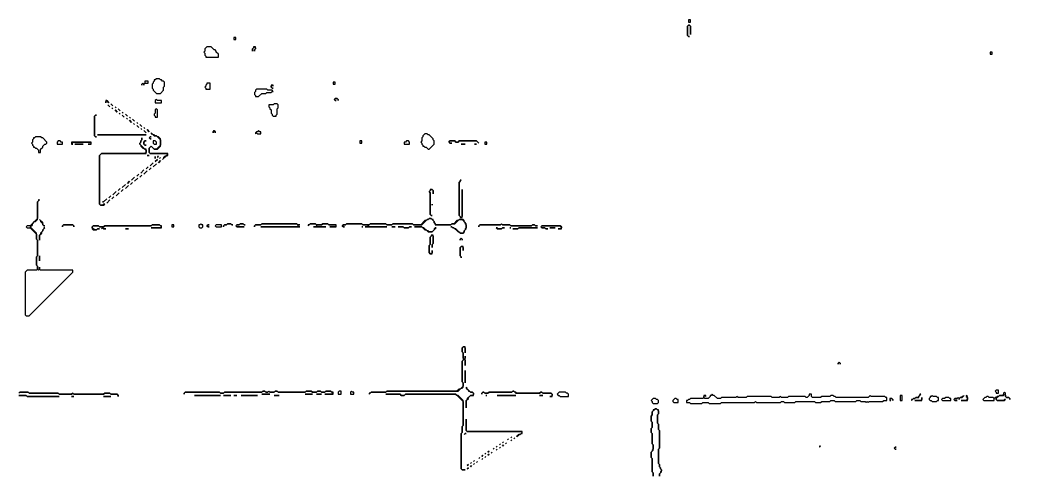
# Model space of a CAD drawing. Header units: metres. Extents: x 17 to 2112, y 1 to 1887.
# Drawn here: x 1145 to 2112, y 1 to 442 of the extents above; entities that cross this region are included whole.
import ezdxf

# ---------------------------------------------------------------- set-up
doc = ezdxf.new("R2010")
doc.units = ezdxf.units.M

msp = doc.modelspace()

# ---------------------------------------------------------------- linework, layer by layer
for points in [[(1792, 437), (1791, 436), (1791, 427), (1792, 426), (1793, 426), (1792, 426), (1791, 427), (1791, 436), (1792, 437), (1793, 437), (1794, 436), (1794, 428), (1794, 436), (1793, 437)], [(1792, 442), (1792, 440), (1794, 440), (1794, 442)], [(1326, 416), (1324, 414), (1324, 412), (1323, 411), (1324, 410), (1324, 408), (1325, 407), (1325, 406), (1337, 406), (1337, 409), (1335, 411), (1335, 412), (1334, 413), (1333, 413), (1330, 416)], [(1352, 425), (1352, 423), (1354, 423), (1354, 425)], [(1371, 416), (1371, 415), (1370, 414), (1370, 412), (1370, 414), (1372, 416), (1373, 415), (1373, 414), (1372, 413), (1372, 412), (1372, 413), (1373, 414), (1373, 416)], [(2084, 411), (2084, 409), (2086, 409), (2086, 411)], [(1647, 390)], [(1647, 388)], [(1266, 383), (1266, 381), (1265, 380), (1264, 381), (1263, 380), (1263, 379), (1263, 380), (1264, 381), (1265, 380), (1265, 379), (1265, 380), (1266, 381), (1269, 381), (1269, 383)], [(1277, 385), (1276, 384), (1275, 384), (1275, 383), (1274, 382), (1274, 381), (1273, 380), (1273, 376), (1274, 375), (1274, 374), (1277, 371), (1281, 371), (1284, 374), (1284, 377), (1285, 378), (1285, 382), (1284, 383), (1283, 383), (1282, 384), (1281, 384), (1280, 385)], [(1326, 381), (1326, 380), (1325, 379), (1325, 378), (1324, 377), (1325, 376), (1325, 375), (1329, 375), (1329, 381)], [(1388, 379), (1388, 377), (1389, 376), (1390, 376), (1389, 376), (1388, 377), (1388, 378), (1389, 379), (1390, 378), (1390, 379)], [(1448, 382), (1448, 380), (1450, 380), (1450, 382)], [(1374, 375), (1373, 374), (1373, 373), (1372, 372), (1372, 370), (1373, 369), (1373, 368), (1376, 368), (1379, 371), (1383, 371), (1384, 372), (1388, 372), (1389, 373), (1390, 373), (1389, 374), (1385, 374), (1384, 375)], [(1228, 364), (1228, 362), (1228, 363), (1229, 364), (1231, 362), (1229, 364)], [(1230, 360), (1232, 358)], [(1233, 361), (1235, 359)], [(1237, 358), (1238, 357)], [(1277, 365), (1276, 364), (1276, 362), (1282, 362), (1282, 364), (1278, 364)], [(1391, 361), (1390, 360), (1386, 360), (1386, 358), (1387, 357), (1387, 356), (1388, 355), (1388, 352), (1389, 351), (1389, 350), (1390, 349), (1393, 349), (1393, 350), (1394, 351), (1394, 356), (1395, 357), (1395, 360), (1394, 361)], [(1450, 366), (1449, 365), (1450, 364), (1451, 364), (1450, 364), (1449, 365), (1450, 366), (1452, 366), (1453, 365), (1453, 364), (1453, 365), (1452, 366)], [(1218, 350), (1217, 349), (1217, 330), (1218, 329), (1219, 329), (1218, 329), (1217, 330), (1217, 349), (1218, 350), (1219, 350)], [(1234, 357), (1235, 356)], [(1237, 355), (1239, 353)], [(1240, 356), (1242, 354)], [(1241, 352), (1242, 351)], [(1244, 353), (1245, 352)], [(1244, 350), (1246, 348)], [(1247, 351), (1249, 349)], [(1277, 356), (1276, 355), (1276, 352), (1275, 351), (1275, 350), (1276, 349), (1276, 348), (1278, 348), (1278, 355)], [(1248, 347), (1249, 346)], [(1251, 348), (1252, 347)], [(1251, 345), (1253, 343)], [(1254, 346), (1256, 344)], [(1255, 342), (1256, 341)], [(1258, 343), (1259, 342)], [(1258, 340), (1260, 338)], [(1261, 341), (1263, 339)], [(1160, 329), (1159, 328), (1158, 328), (1158, 327), (1157, 326), (1157, 324), (1156, 323), (1157, 322), (1157, 321), (1158, 320), (1158, 319), (1159, 319), (1160, 318), (1161, 318), (1163, 316), (1163, 314), (1165, 314), (1165, 317), (1167, 319), (1167, 320), (1169, 322), (1170, 322), (1171, 323), (1171, 324), (1167, 328), (1166, 328), (1165, 329)], [(1220, 331), (1267, 331)], [(1262, 337), (1263, 336)], [(1265, 338), (1266, 337)], [(1265, 335), (1267, 333)], [(1268, 336), (1270, 334)], [(1269, 332)], [(1272, 333), (1272, 332), (1273, 332), (1275, 330), (1277, 330), (1281, 326), (1281, 321), (1277, 317), (1275, 317), (1272, 320), (1270, 318), (1270, 314), (1271, 313), (1287, 313), (1288, 312), (1286, 310), (1285, 310), (1284, 309), (1284, 308), (1283, 307), (1287, 311), (1288, 311), (1288, 313), (1271, 313), (1270, 314), (1270, 318), (1272, 320), (1275, 317), (1278, 317), (1281, 320), (1281, 327), (1279, 329), (1278, 329), (1277, 330), (1276, 330), (1275, 331), (1274, 331)], [(1271, 329), (1270, 328), (1271, 327), (1272, 327), (1271, 327), (1270, 328), (1271, 329), (1272, 329)], [(1333, 335), (1332, 334), (1332, 333), (1332, 334), (1333, 335), (1334, 334), (1334, 333), (1334, 334)], [(1376, 335), (1375, 334), (1374, 334), (1373, 333), (1373, 332), (1374, 333), (1375, 332), (1378, 332), (1378, 334), (1377, 334)], [(1537, 332), (1535, 330), (1535, 329), (1534, 328), (1534, 325), (1533, 324), (1534, 323), (1534, 322), (1535, 321), (1535, 320), (1536, 320), (1537, 319), (1538, 319), (1540, 317), (1541, 317), (1546, 322), (1546, 325), (1545, 326), (1545, 327), (1541, 331), (1540, 331), (1539, 332)], [(1182, 325), (1181, 324), (1181, 322), (1186, 322), (1186, 324), (1185, 324), (1184, 325)], [(1195, 324), (1195, 322), (1196, 322), (1195, 323), (1196, 324), (1213, 324), (1214, 323), (1213, 322), (1211, 322), (1214, 322), (1214, 324)], [(1198, 322), (1206, 322)], [(1263, 328), (1263, 326), (1262, 325), (1262, 324), (1261, 323), (1261, 322), (1262, 321), (1262, 320), (1264, 318), (1265, 318), (1267, 316), (1267, 314), (1266, 313), (1224, 313), (1222, 311), (1222, 264), (1223, 263), (1226, 263), (1227, 264), (1226, 264), (1225, 263), (1223, 263), (1222, 264), (1222, 311), (1224, 313), (1267, 313), (1267, 317), (1266, 317), (1261, 322), (1261, 323), (1262, 324), (1262, 325), (1263, 326)], [(1266, 325), (1265, 324), (1265, 322), (1266, 321), (1267, 321), (1266, 321), (1265, 322), (1265, 324), (1266, 325), (1267, 325)], [(1274, 325), (1274, 323), (1275, 322), (1277, 322), (1277, 324), (1276, 325)], [(1474, 325), (1474, 323), (1476, 323), (1476, 325)], [(1519, 325), (1518, 324), (1517, 324), (1517, 322), (1522, 322), (1522, 324), (1521, 325)], [(1561, 325), (1560, 324), (1561, 323), (1563, 323), (1561, 323), (1560, 324), (1561, 325), (1566, 325), (1567, 324), (1569, 324), (1570, 325), (1587, 325), (1589, 323), (1587, 325), (1570, 325), (1569, 324), (1567, 324), (1566, 325)], [(1568, 322)], [(1572, 322), (1576, 322)], [(1585, 322), (1587, 322)], [(1595, 324), (1595, 322), (1597, 322), (1597, 324)], [(1225, 310)], [(1268, 311), (1270, 311)], [(1276, 310), (1276, 308)], [(1278, 310), (1278, 309), (1279, 310)], [(1269, 300), (1267, 298)], [(1274, 304), (1271, 301)], [(1277, 303), (1274, 300)], [(1278, 307), (1276, 305)], [(1281, 306), (1279, 304)], [(1281, 309), (1280, 308)], [(1260, 293), (1258, 291)], [(1263, 292), (1261, 290)], [(1265, 297), (1262, 294)], [(1268, 296), (1265, 293)], [(1272, 299), (1270, 297)], [(1247, 283), (1244, 280)], [(1250, 282), (1247, 279)], [(1251, 286), (1249, 284)], [(1254, 285), (1252, 283)], [(1256, 290), (1253, 287)], [(1259, 289), (1256, 286)], [(1571, 287), (1571, 286), (1570, 285), (1570, 253), (1571, 252), (1571, 251), (1573, 251), (1573, 278), (1573, 252), (1572, 251), (1570, 253), (1570, 285), (1572, 287)], [(1233, 272), (1231, 270)], [(1236, 271), (1234, 269)], [(1238, 276), (1235, 273)], [(1241, 275), (1238, 272)], [(1242, 279), (1240, 277)], [(1245, 278), (1243, 276)], [(1542, 278), (1542, 277), (1541, 276), (1542, 275), (1542, 254), (1543, 253), (1544, 253), (1543, 253), (1542, 254), (1542, 275), (1541, 276), (1543, 278), (1544, 278), (1545, 277), (1545, 274), (1545, 277), (1544, 278)], [(1163, 268), (1163, 267), (1162, 266), (1162, 250), (1155, 243), (1152, 243), (1151, 242), (1152, 241), (1155, 241), (1161, 235), (1161, 230), (1162, 229), (1162, 214), (1161, 213), (1161, 205), (1162, 204), (1162, 201), (1161, 200), (1152, 200), (1150, 198), (1150, 157), (1151, 156), (1154, 156), (1196, 198), (1196, 200), (1165, 200), (1164, 201), (1164, 203), (1164, 201), (1163, 200), (1162, 201), (1162, 204), (1161, 205), (1161, 213), (1162, 214), (1162, 229), (1161, 230), (1161, 236), (1155, 242), (1157, 244), (1157, 245), (1159, 247), (1160, 247), (1162, 249), (1162, 266), (1164, 268)], [(1229, 269), (1226, 266), (1225, 266), (1226, 266)], [(1232, 268), (1229, 265)], [(1544, 264), (1544, 263)], [(1164, 249), (1165, 248), (1165, 247), (1167, 245), (1167, 244), (1168, 243), (1169, 243), (1168, 243), (1167, 244), (1167, 246)], [(1187, 244), (1186, 243), (1186, 242), (1186, 243), (1187, 244), (1196, 244), (1197, 243), (1197, 242), (1197, 243), (1196, 244)], [(1273, 244), (1272, 243), (1227, 243), (1226, 242), (1222, 242), (1221, 243), (1216, 243), (1215, 242), (1215, 240), (1216, 239), (1219, 239), (1220, 240), (1222, 240), (1220, 240), (1219, 239), (1217, 239), (1215, 241), (1215, 242), (1216, 243), (1221, 243), (1222, 242), (1224, 242), (1225, 241), (1224, 240), (1225, 241), (1226, 240), (1228, 240), (1226, 240), (1225, 241), (1227, 243), (1272, 243), (1273, 244), (1280, 244), (1282, 242), (1281, 241), (1272, 241), (1282, 241), (1282, 243), (1281, 243), (1280, 244)], [(1292, 244), (1292, 242), (1294, 242), (1294, 244)], [(1320, 245), (1319, 244), (1318, 244), (1318, 242), (1319, 241), (1321, 241), (1322, 242), (1322, 244), (1321, 244)], [(1327, 244), (1326, 243), (1327, 242), (1328, 242), (1327, 242), (1326, 243), (1327, 244), (1328, 244)], [(1335, 244), (1334, 243), (1335, 242), (1340, 242), (1340, 244)], [(1346, 245), (1345, 244), (1343, 244), (1342, 243), (1342, 242), (1342, 243), (1343, 244), (1345, 244), (1346, 245), (1349, 245), (1350, 244), (1351, 244), (1350, 244), (1349, 245)], [(1344, 242)], [(1358, 245), (1357, 244), (1355, 244), (1354, 243), (1355, 242), (1362, 242), (1355, 242), (1354, 243), (1355, 244), (1357, 244), (1358, 245), (1361, 245), (1362, 244), (1363, 244), (1362, 244), (1361, 245)], [(1379, 245), (1378, 244), (1373, 244), (1372, 243), (1372, 242), (1372, 243), (1373, 244), (1378, 244), (1379, 245), (1413, 245), (1414, 244), (1414, 243), (1413, 242), (1378, 242), (1416, 242), (1415, 242), (1414, 243), (1415, 244), (1416, 244), (1414, 244), (1413, 245)], [(1426, 245), (1425, 244), (1424, 244), (1424, 243), (1426, 245), (1431, 245), (1432, 244), (1432, 243), (1431, 242), (1429, 242), (1441, 242), (1433, 242), (1432, 243), (1433, 244), (1437, 244), (1438, 245), (1443, 245), (1444, 244), (1450, 244), (1451, 243), (1450, 242), (1445, 242), (1451, 242), (1451, 244), (1444, 244), (1443, 245), (1438, 245), (1437, 244), (1432, 244), (1431, 245)], [(1541, 250), (1540, 249), (1539, 249), (1538, 248), (1537, 248), (1533, 244), (1526, 244), (1525, 245), (1506, 245), (1505, 244), (1500, 244), (1499, 245), (1484, 245), (1483, 244), (1477, 244), (1476, 245), (1461, 245), (1460, 244), (1458, 244), (1457, 243), (1458, 242), (1459, 242), (1458, 242), (1457, 243), (1458, 244), (1460, 244), (1461, 245), (1476, 245), (1477, 244), (1481, 244), (1482, 243), (1481, 242), (1479, 242), (1500, 242), (1483, 242), (1482, 243), (1484, 245), (1499, 245), (1500, 244), (1505, 244), (1506, 245), (1525, 245), (1526, 244), (1534, 244), (1539, 249), (1540, 249), (1541, 250), (1543, 250), (1546, 247), (1546, 246), (1547, 245), (1547, 244), (1562, 244), (1563, 245), (1566, 245), (1570, 249), (1573, 249), (1576, 246), (1576, 245), (1577, 244), (1577, 241), (1576, 240), (1576, 239), (1575, 238), (1575, 237), (1574, 236), (1571, 236), (1567, 240), (1566, 240), (1565, 241), (1564, 241), (1563, 242), (1562, 242), (1563, 242), (1564, 241), (1565, 241), (1569, 237), (1570, 237), (1571, 236), (1574, 236), (1575, 237), (1575, 238), (1577, 240), (1577, 245), (1575, 247), (1575, 248), (1574, 249), (1570, 249), (1569, 248), (1568, 248), (1565, 245), (1563, 245), (1562, 244), (1548, 244), (1546, 246), (1546, 247), (1545, 248), (1545, 249), (1544, 249), (1543, 250)], [(1476, 242), (1477, 242)], [(1505, 242), (1508, 242)], [(1511, 242), (1516, 242), (1517, 241), (1521, 241), (1522, 242), (1524, 242), (1522, 242), (1521, 241), (1517, 241), (1516, 242)], [(1527, 242), (1534, 242), (1537, 239), (1538, 239), (1540, 237), (1544, 237), (1548, 241), (1547, 241), (1546, 240), (1546, 239), (1544, 237), (1541, 237), (1540, 238), (1539, 238), (1536, 241), (1535, 241), (1534, 242)], [(1611, 245), (1610, 244), (1590, 244), (1589, 243), (1589, 242), (1589, 243), (1590, 244), (1610, 244), (1611, 245), (1612, 244), (1619, 244), (1620, 243), (1640, 243), (1641, 244), (1643, 244), (1644, 243), (1646, 243), (1644, 243), (1643, 244), (1641, 244), (1640, 243), (1620, 243), (1619, 244), (1612, 244)], [(1650, 243), (1649, 242), (1650, 241), (1653, 241), (1654, 240), (1656, 240), (1654, 240), (1653, 241), (1650, 241), (1649, 242), (1650, 243), (1668, 243), (1669, 242), (1669, 241), (1668, 240), (1666, 240), (1669, 240), (1669, 242), (1668, 243)], [(1168, 241), (1168, 240), (1167, 239), (1167, 238), (1165, 236), (1165, 235), (1164, 234), (1164, 229), (1164, 234), (1166, 236), (1166, 237), (1167, 238), (1167, 239), (1169, 241)], [(1247, 240), (1250, 240)], [(1543, 234), (1543, 233), (1542, 232), (1542, 225), (1541, 224), (1541, 217), (1542, 216), (1544, 216), (1544, 219), (1544, 217), (1543, 216), (1542, 216), (1541, 217), (1541, 224), (1542, 225), (1542, 232), (1544, 234), (1545, 233), (1545, 226), (1544, 225), (1544, 222), (1544, 225), (1545, 226), (1545, 234)], [(1606, 241), (1607, 240), (1611, 240), (1612, 241), (1614, 241), (1612, 241), (1611, 240), (1608, 240), (1607, 241)], [(1619, 241), (1620, 241)], [(1628, 241), (1627, 240), (1622, 240), (1627, 240), (1628, 241), (1646, 241)], [(1658, 241), (1663, 241)], [(1572, 231), (1571, 230), (1571, 229), (1571, 230), (1572, 231), (1573, 230), (1573, 229), (1573, 230)], [(1572, 223), (1571, 222), (1571, 214), (1572, 213), (1572, 212), (1572, 213), (1571, 214), (1571, 222), (1572, 223), (1573, 223), (1574, 222), (1574, 219), (1574, 223)], [(1164, 214), (1164, 209)], [(1574, 126), (1573, 125), (1573, 121), (1574, 120), (1574, 113), (1573, 112), (1573, 92), (1574, 91), (1574, 88), (1571, 85), (1570, 85), (1568, 83), (1500, 83), (1499, 82), (1485, 82), (1484, 81), (1483, 81), (1483, 80), (1485, 82), (1499, 82), (1500, 83), (1569, 83), (1572, 86), (1573, 86), (1574, 87), (1574, 91), (1573, 92), (1573, 112), (1575, 114), (1576, 113), (1576, 108), (1576, 117), (1576, 115), (1575, 114), (1574, 115), (1574, 120), (1573, 121), (1573, 125), (1574, 126), (1575, 126), (1576, 125), (1576, 120), (1576, 126)], [(1938, 111), (1937, 110), (1937, 109), (1937, 110), (1938, 111), (1939, 110), (1939, 109), (1939, 110)], [(1576, 103), (1576, 91)], [(1144, 79), (1151, 79), (1152, 78), (1183, 78), (1152, 78), (1151, 79)], [(1195, 78), (1197, 78)], [(1200, 78)], [(1226, 78), (1233, 78)], [(1380, 83), (1379, 82), (1343, 82), (1342, 81), (1339, 81), (1338, 82), (1305, 82), (1304, 81), (1304, 80), (1304, 81), (1305, 82), (1338, 82), (1339, 81), (1342, 81), (1343, 82), (1379, 82), (1380, 83), (1382, 83), (1383, 82), (1385, 82), (1386, 83), (1387, 82), (1391, 82), (1392, 83), (1394, 83), (1395, 82), (1421, 82), (1422, 83), (1427, 83), (1428, 82), (1432, 82), (1433, 83), (1436, 83), (1437, 82), (1440, 82), (1441, 83), (1446, 83), (1448, 81), (1447, 80), (1440, 80), (1448, 80), (1448, 82), (1447, 82), (1446, 83), (1441, 83), (1440, 82), (1437, 82), (1436, 83), (1433, 83), (1432, 82), (1428, 82), (1427, 83), (1422, 83), (1421, 82), (1395, 82), (1394, 83), (1392, 83), (1391, 82), (1387, 82), (1386, 83), (1385, 82), (1383, 82), (1382, 83)], [(1314, 79), (1339, 79)], [(1342, 79), (1349, 79)], [(1352, 79), (1355, 79)], [(1359, 79), (1375, 79)], [(1379, 80), (1387, 80)], [(1391, 79), (1396, 79)], [(1421, 80), (1428, 80)], [(1432, 80), (1437, 80)], [(1454, 83), (1453, 82), (1453, 80), (1456, 80), (1456, 83)], [(1466, 83), (1465, 82), (1465, 80), (1468, 80), (1468, 82), (1467, 82)], [(1499, 80), (1513, 80), (1514, 79), (1517, 79), (1518, 80), (1567, 80), (1574, 73), (1574, 50), (1573, 49), (1573, 43), (1572, 42), (1572, 8), (1573, 7), (1576, 7), (1573, 7), (1572, 8), (1572, 42), (1573, 43), (1573, 49), (1574, 50), (1574, 74), (1569, 79), (1568, 79), (1567, 80), (1518, 80), (1517, 79), (1514, 79), (1513, 80)], [(1577, 87), (1577, 86), (1579, 84), (1579, 83), (1580, 83), (1581, 82), (1583, 82), (1584, 81), (1584, 80), (1583, 79), (1581, 79), (1578, 76), (1578, 75), (1577, 74), (1577, 67), (1577, 74), (1579, 76), (1579, 77), (1581, 79), (1584, 79), (1584, 81), (1583, 82), (1581, 82), (1578, 85), (1578, 86)], [(1622, 83), (1621, 82), (1599, 82), (1598, 81), (1595, 81), (1594, 82), (1593, 82), (1592, 81), (1592, 80), (1592, 81), (1593, 82), (1594, 82), (1595, 81), (1598, 81), (1599, 82), (1621, 82), (1622, 83), (1623, 83), (1625, 81), (1648, 81), (1649, 82), (1650, 82), (1651, 81), (1659, 81), (1660, 80), (1660, 79), (1659, 78), (1658, 78), (1660, 78), (1660, 80), (1659, 81), (1651, 81), (1650, 82), (1649, 82), (1648, 81), (1626, 81), (1625, 82), (1624, 82), (1623, 83)], [(1596, 79), (1597, 79)], [(1607, 79), (1625, 79)], [(1648, 79), (1651, 79)], [(1667, 82), (1665, 80), (1666, 79), (1667, 79), (1668, 78), (1676, 78), (1676, 80), (1675, 81), (1674, 81), (1673, 82)], [(1815, 80), (1814, 79), (1813, 79), (1813, 78), (1811, 76), (1808, 76), (1807, 77), (1807, 78), (1808, 79), (1809, 78), (1809, 79), (1807, 79), (1807, 77), (1806, 76), (1794, 76), (1793, 75), (1792, 75), (1791, 74), (1790, 74), (1790, 72), (1793, 72), (1794, 71), (1805, 71), (1806, 72), (1811, 72), (1812, 71), (1823, 71), (1824, 72), (1856, 72), (1857, 73), (1858, 72), (1881, 72), (1882, 73), (1884, 73), (1885, 72), (1895, 72), (1896, 73), (1914, 73), (1915, 72), (1920, 72), (1921, 73), (1929, 73), (1930, 74), (1933, 74), (1934, 73), (1954, 73), (1955, 74), (1958, 74), (1959, 73), (1963, 73), (1964, 72), (1965, 73), (1966, 72), (1967, 73), (1980, 73), (1981, 74), (1984, 74), (1984, 77), (1983, 77), (1982, 78), (1969, 78), (1968, 79), (1966, 77), (1935, 77), (1934, 78), (1933, 78), (1932, 79), (1930, 79), (1929, 78), (1921, 78), (1920, 77), (1912, 77), (1911, 78), (1911, 80), (1909, 80), (1909, 79), (1907, 77), (1906, 77), (1905, 78), (1889, 78), (1888, 77), (1882, 77), (1881, 78), (1880, 77), (1873, 77), (1872, 78), (1849, 78), (1848, 77), (1840, 77), (1839, 78), (1838, 77), (1824, 77), (1823, 76), (1820, 76), (1817, 79), (1816, 79)], [(1997, 79), (1997, 74), (1999, 74), (1999, 79)], [(2016, 80), (2016, 79), (2014, 77), (2012, 77), (2011, 76), (2010, 76), (2009, 75), (2008, 75), (2008, 74), (2010, 76), (2011, 76), (2012, 77), (2015, 77), (2015, 78), (2017, 80)], [(2028, 79), (2027, 78), (2026, 78), (2026, 77), (2025, 76), (2025, 75), (2026, 74), (2027, 74), (2028, 73), (2032, 73), (2033, 74), (2034, 74), (2034, 77), (2033, 77), (2032, 78), (2029, 78)], [(2059, 79), (2058, 78), (2057, 78), (2056, 77), (2055, 77), (2054, 76), (2053, 77), (2052, 76), (2050, 76), (2049, 75), (2050, 74), (2052, 74), (2050, 74), (2049, 75), (2050, 76), (2052, 76), (2053, 77), (2054, 76), (2054, 75), (2054, 76), (2055, 77), (2057, 77)], [(2061, 79), (2061, 78), (2062, 77), (2062, 75), (2061, 74), (2056, 74), (2062, 74), (2062, 78)], [(2098, 82), (2097, 81), (2097, 80), (2096, 79), (2093, 79), (2092, 78), (2091, 78), (2090, 77), (2089, 77), (2088, 76), (2087, 77), (2083, 77), (2082, 78), (2081, 78), (2080, 77), (2079, 77), (2077, 75), (2078, 74), (2088, 74), (2088, 76), (2089, 77), (2090, 76), (2090, 75), (2091, 74), (2098, 74), (2099, 75), (2098, 75), (2097, 74), (2091, 74), (2090, 75), (2090, 76), (2093, 79), (2097, 79), (2098, 80), (2099, 79), (2099, 78), (2100, 77), (2102, 77), (2103, 76), (2103, 75), (2103, 76), (2102, 77), (2100, 77), (2099, 78), (2099, 81)], [(2090, 84), (2089, 83), (2090, 82), (2090, 81), (2092, 81), (2092, 84)], [(1758, 76), (1756, 74), (1757, 73), (1757, 72), (1758, 71), (1762, 71), (1763, 72), (1763, 74), (1762, 75), (1761, 75), (1760, 76)], [(1779, 76), (1777, 74), (1777, 73), (1778, 72), (1782, 72), (1782, 75), (1781, 75), (1780, 76)], [(1987, 76), (1987, 74), (1988, 74), (1987, 75), (1988, 76), (1989, 76), (1990, 75), (1990, 74), (1990, 75), (1989, 76)], [(2018, 77), (2018, 75), (2017, 74), (2011, 74), (2018, 74)], [(2041, 77), (2040, 76), (2038, 76), (2037, 75), (2038, 74), (2046, 74), (2046, 76), (2045, 76), (2044, 77)], [(2101, 75)], [(2112, 77)], [(2112, 74)], [(1760, 66), (1759, 65), (1758, 65), (1758, 64), (1757, 63), (1757, 60), (1756, 59), (1756, 54), (1757, 53), (1757, 48), (1756, 47), (1756, 43), (1757, 42), (1757, 32), (1758, 31), (1758, 27), (1757, 26), (1757, 25), (1756, 24), (1756, 19), (1757, 18), (1757, 5), (1758, 4), (1758, 1), (1758, 4), (1757, 5), (1757, 18), (1756, 19), (1756, 24), (1758, 26), (1758, 31), (1757, 32), (1757, 42), (1756, 43), (1756, 47), (1757, 48), (1757, 53), (1756, 54), (1756, 59), (1757, 60), (1757, 63), (1760, 66), (1761, 66), (1763, 64), (1763, 61), (1762, 60), (1762, 52), (1763, 51), (1763, 46), (1764, 45), (1764, 28), (1763, 27), (1763, 13), (1764, 12), (1764, 10), (1765, 9), (1765, 8), (1766, 7), (1766, 6), (1765, 5), (1765, 4), (1764, 3), (1764, 1), (1764, 3), (1766, 5), (1766, 7), (1765, 8), (1765, 9), (1764, 10), (1764, 12), (1763, 13), (1763, 27), (1764, 28), (1764, 45), (1763, 46), (1763, 51), (1762, 52), (1762, 60), (1763, 61), (1763, 65), (1762, 65), (1761, 66)], [(1577, 56), (1577, 45), (1578, 44), (1630, 44), (1631, 43), (1629, 41), (1628, 41), (1627, 40), (1626, 40), (1626, 39), (1628, 41), (1629, 41), (1630, 42), (1631, 42), (1631, 44), (1578, 44), (1577, 45)], [(1576, 42), (1575, 41), (1576, 42), (1577, 42)], [(1621, 39), (1620, 38)], [(1623, 40)], [(1607, 30), (1606, 29)], [(1610, 32), (1609, 31)], [(1613, 34), (1612, 33)], [(1613, 31), (1612, 30)], [(1615, 35)], [(1616, 33), (1615, 32)], [(1618, 37), (1617, 36)], [(1618, 34)], [(1621, 36), (1620, 35)], [(1624, 38), (1623, 37)], [(1919, 30), (1919, 29), (1920, 30)], [(1593, 21), (1592, 20)], [(1596, 23), (1595, 22)], [(1596, 20), (1595, 19)], [(1599, 25), (1598, 24)], [(1599, 22), (1598, 21)], [(1601, 26)], [(1602, 24), (1601, 23)], [(1604, 28), (1603, 27)], [(1604, 25)], [(1607, 27), (1606, 26)], [(1610, 29), (1609, 28)], [(1992, 29), (1991, 28), (1992, 27), (1993, 27), (1992, 27), (1991, 28), (1992, 29), (1993, 29)], [(1576, 10)], [(1579, 12), (1578, 11)], [(1582, 14), (1581, 13)], [(1582, 11), (1581, 10)], [(1585, 16), (1584, 15)], [(1585, 13), (1584, 12)], [(1587, 17)], [(1588, 15), (1587, 14)], [(1590, 19), (1589, 18)], [(1590, 16)], [(1593, 18), (1592, 17)], [(1579, 9), (1578, 8)]]:
    msp.add_lwpolyline(points, close=True)
msp.add_lwpolyline([(1144, 81), (1145, 82), (1153, 82), (1154, 81), (1182, 81), (1183, 80), (1195, 80), (1196, 81), (1197, 80), (1226, 80), (1227, 81), (1232, 81), (1233, 80), (1239, 80), (1240, 79), (1240, 78), (1240, 79), (1239, 80), (1233, 80), (1232, 81), (1227, 81), (1226, 80), (1197, 80), (1196, 81), (1195, 80), (1183, 80), (1182, 81), (1154, 81), (1153, 82), (1145, 82), (1144, 81)])

doc.saveas('drawing.dxf')
